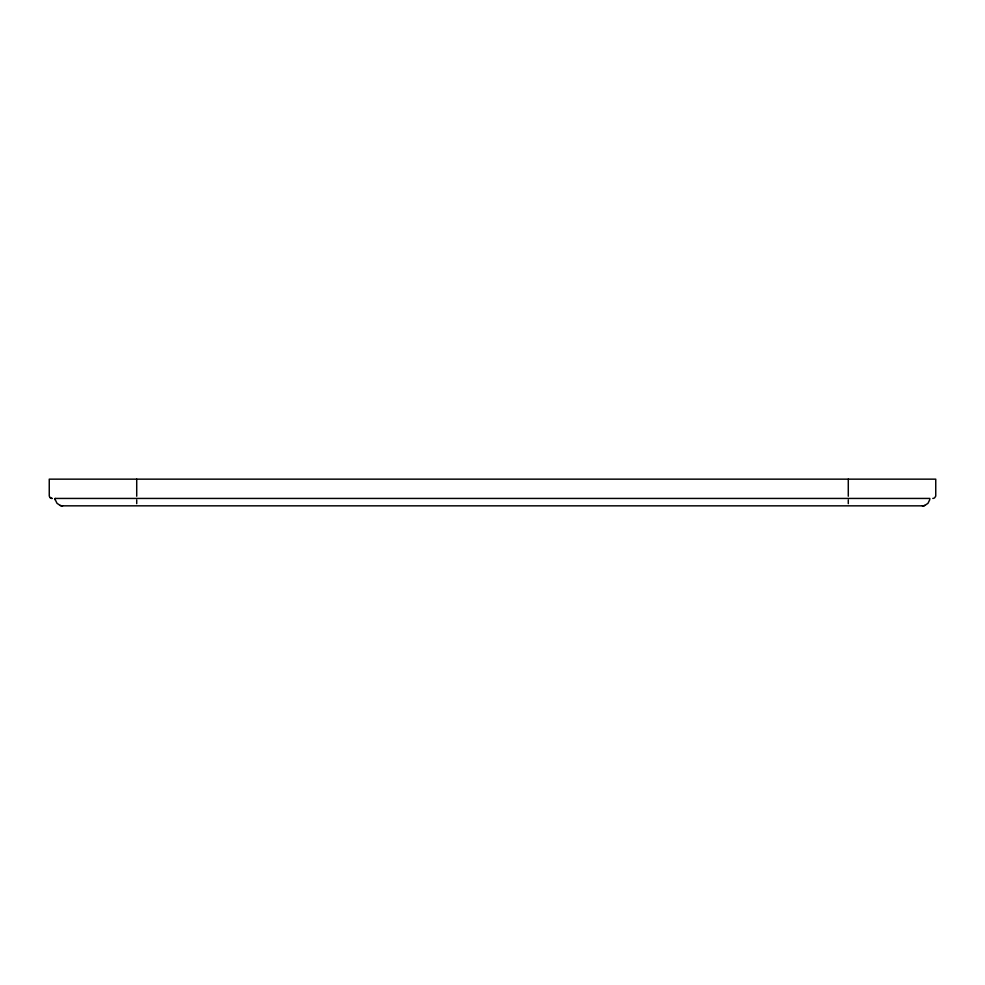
<?xml version="1.0" encoding="UTF-8"?>
<svg xmlns="http://www.w3.org/2000/svg" width="985" height="985" viewBox="0 0 985 985"><rect width="100%" height="100%" fill="white"/><g stroke="black" fill="none" stroke-linecap="round" stroke-linejoin="round"><path stroke-width="1.48" d="M924.792 505.453L927.981 503.323L929.68 499.875A5.331 3.768 -90 0 0 929.815 498.435L55.185 498.435A5.331 3.768 -90 0 0 55.32 499.875L57.019 503.323L60.208 505.453A14.467 10.232 90 0 0 62.597 505.834L922.403 505.847A14.467 10.232 90 0 0 924.792 505.453A14.467 10.232 -90 0 1 922.403 505.834M50.26 497.696L50.407 497.819A5.381 3.805 -90 0 0 52.217 498.41A5.282 3.731 -90 0 1 50.247 497.708L49.41 496.415A2.204 1.551 -90 0 1 49.25 495.467L49.25 479.153L935.75 479.153L935.75 495.467A2.204 1.551 -90 0 1 935.59 496.415L934.593 497.819A5.381 3.805 -90 0 1 932.783 498.41M848.282 479.153L848.282 496.231M848.282 499.875L848.282 503.667M136.718 479.153L136.718 496.231M136.718 499.875L136.718 503.667M62.597 505.834A14.467 10.232 -90 0 1 60.208 505.453M55.32 499.875A5.331 3.768 90 0 1 55.185 498.435"/></g></svg>
